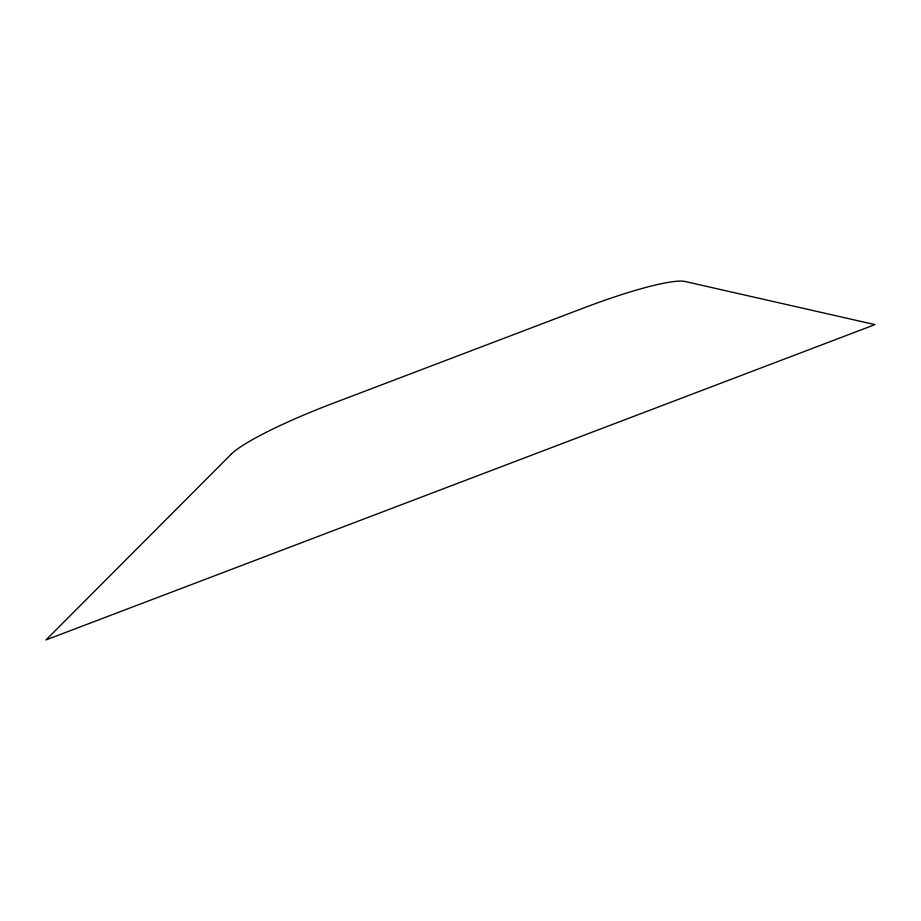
<?xml version="1.0" encoding="UTF-8"?>
<svg xmlns="http://www.w3.org/2000/svg" width="921" height="921" viewBox="0 0 921 921"><rect width="100%" height="100%" fill="white"/><g stroke="black" fill="none" stroke-linecap="round" stroke-linejoin="round"><path stroke-width="1.38" d="M231.367 454.053L46.05 639.899L874.95 324.618L685.051 281.481A110.981 14.874 -21.2 0 0 584.294 307.741L331.641 403.847A110.981 14.874 -21.2 0 0 231.367 454.053"/></g></svg>
